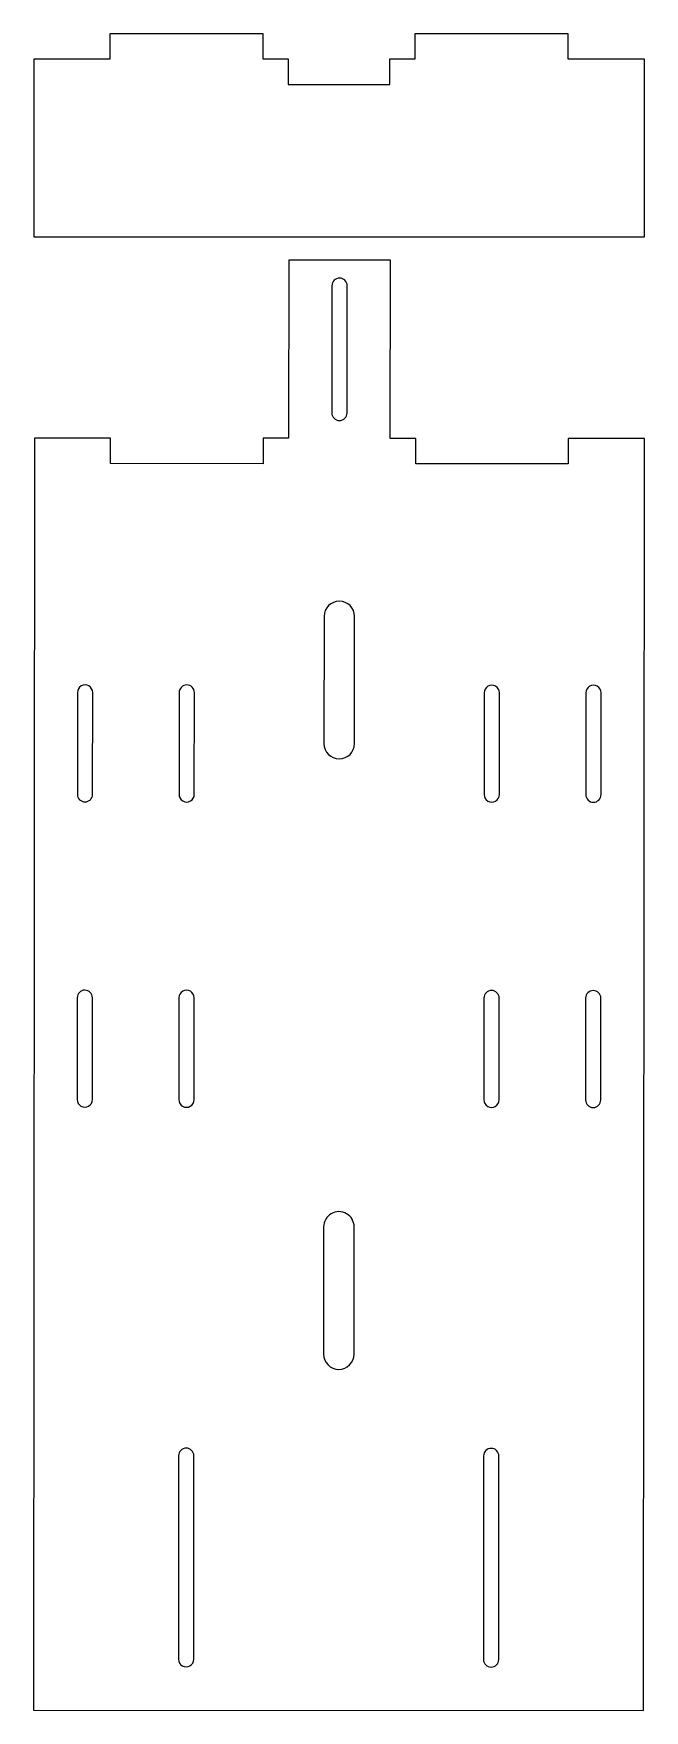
# Model space of a CAD drawing. Extents: x 4 to 124, y 3 to 333.
import ezdxf

# ---------------------------------------------------------------- set-up
doc = ezdxf.new("R2010")
doc.units = 0
doc.layers.add('Calque_1', color=7, linetype='CONTINUOUS')

msp = doc.modelspace()

# ---------------------------------------------------------------- linework, layer by layer
at = {"layer": 'Calque_1', "color": 7}
for p, q in [((19.255956, 327.586307), (19.255956, 332.586307)), ((19.255956, 332.586307), (49.255955, 332.586307)), ((49.255955, 332.586307), (49.255955, 327.586307)), ((79.255955, 327.586307), (79.255955, 332.586307)), ((79.255955, 332.586307), (109.255955, 332.586307)), ((109.255955, 332.586307), (109.255955, 327.586307)), ((4.255956, 292.586307), (4.255956, 327.586307)), ((4.255956, 327.586307), (19.255956, 327.586307)), ((49.255955, 327.586307), (54.255955, 327.586307)), ((54.255955, 327.586307), (54.255955, 322.586307)), ((74.255955, 322.586307), (74.255955, 327.586307)), ((74.255955, 327.586307), (79.255955, 327.586307)), ((109.255955, 327.586307), (124.255955, 327.586307)), ((124.255955, 327.586307), (124.255955, 292.586307)), ((54.255955, 322.586307), (74.255955, 322.586307)), ((124.255955, 292.586307), (4.255956, 292.586307)), ((54.353247, 288.027568), (54.329351, 253.027578)), ((74.353243, 288.013968), (54.353247, 288.027568)), ((74.329343, 253.013978), (74.353243, 288.013968)), ((62.849828, 283.021818), (62.832759, 258.021828)), ((4.329364, 253.061278), (4.158678, 3.061338)), ((19.329359, 253.051078), (4.329364, 253.061278)), ((19.325959, 248.051078), (19.329359, 253.051078)), ((49.329352, 253.030578), (49.325952, 248.030578)), ((54.329351, 253.027578), (49.329352, 253.030578)), ((79.329345, 253.010047), (74.329347, 253.013047)), ((79.325945, 248.010047), (79.329345, 253.010047)), ((109.329338, 252.989547), (109.325938, 247.989547)), ((124.329334, 252.979347), (109.329338, 252.989547)), ((124.158648, 2.979408), (124.329334, 252.979347)), ((49.325952, 248.030578), (19.325959, 248.051078)), ((109.325938, 247.989547), (79.325945, 248.010047)), ((61.30545, 218.022858), (61.288381, 193.022868)), ((12.795216, 203.055978), (12.781566, 183.055979)), ((15.781564, 183.053979), (15.795214, 203.053978)), ((32.79521, 203.042318), (32.78156, 183.042329)), ((92.795197, 203.001358), (92.781547, 183.001359)), ((112.795191, 202.987708), (112.781541, 182.987719)), ((12.754252, 143.055987), (12.740602, 123.055993)), ((32.754246, 143.042338), (32.740595, 123.04234)), ((92.754232, 143.001367), (92.740582, 123.001374)), ((112.754227, 142.987717), (112.740577, 122.987719)), ((61.223521, 98.022888), (61.206452, 73.022895)), ((32.692804, 53.042358), (32.665494, 13.042367)), ((92.69279, 53.001394), (92.66548, 13.001404)), ((4.158678, 3.061338), (124.158648, 2.979408))]:
    msp.add_line(p, q, dxfattribs=at)
for points in [[(64.350827, 284.520594), (63.522488, 284.521146), (62.850504, 283.850157), (62.849828, 283.021818)], [(65.849827, 283.019818), (65.850256, 283.848157), (65.179167, 284.520041), (64.350827, 284.520594)], [(65.832758, 258.019828), (65.832758, 258.019828), (65.849827, 283.019818), (65.849827, 283.019818)], [(62.832759, 258.021828), (62.83233, 257.193488), (63.503419, 256.521604), (64.331759, 256.521052)], [(64.331759, 256.521052), (65.160098, 256.5205), (65.832082, 257.191488), (65.832758, 258.019828)], [(64.307449, 221.02041), (62.65077, 221.021515), (61.306801, 219.679537), (61.30545, 218.022858)], [(67.305449, 218.018858), (67.306306, 219.675538), (65.964128, 221.019306), (64.307449, 221.02041)], [(67.28838, 193.018868), (67.28838, 193.018868), (67.305449, 218.018858), (67.305449, 218.018858)], [(15.046285, 204.354105), (14.582259, 204.622521), (14.010261, 204.622902), (13.545877, 204.355106)], [(34.296209, 204.540611), (33.468059, 204.541163), (32.796153, 203.870469), (32.79521, 203.042318)], [(35.795209, 203.040318), (35.795371, 203.868469), (35.12436, 204.540059), (34.296209, 204.540611)], [(95.046267, 204.299485), (94.58224, 204.567901), (94.010243, 204.568282), (93.545859, 204.300486)], [(115.046056, 204.285246), (114.582133, 204.553505), (114.010337, 204.553886), (113.546057, 204.286246)], [(13.545877, 204.355106), (13.081493, 204.087309), (12.79532, 203.592045), (12.795216, 203.055978)], [(15.795214, 203.053978), (15.795825, 203.590045), (15.510312, 204.08569), (15.046285, 204.354105)], [(35.781559, 183.040329), (35.781559, 183.040329), (35.795209, 203.040318), (35.795209, 203.040318)], [(93.545859, 204.300486), (93.081475, 204.032689), (92.795301, 203.537425), (92.795197, 203.001358)], [(95.795196, 202.999358), (95.795806, 203.535425), (95.510293, 204.03107), (95.046267, 204.299485)], [(95.781545, 182.999359), (95.781545, 182.999359), (95.795196, 202.999358), (95.795196, 202.999358)], [(113.546057, 204.286246), (113.081777, 204.018606), (112.795548, 203.523607), (112.795191, 202.987708)], [(115.79519, 202.985708), (115.795547, 203.521607), (115.509979, 204.016988), (115.046056, 204.285246)], [(115.78154, 182.985709), (115.78154, 182.985709), (115.79519, 202.985708), (115.79519, 202.985708)], [(61.288381, 193.022868), (61.287524, 191.366189), (62.629701, 190.022421), (64.286381, 190.021316)], [(64.286381, 190.021316), (65.94306, 190.020212), (67.287028, 191.362189), (67.28838, 193.018868)], [(12.781566, 183.055979), (12.781404, 182.227828), (13.452415, 181.556238), (14.280565, 181.555686)], [(14.280565, 181.555686), (15.108716, 181.555134), (15.780622, 182.225828), (15.781564, 183.053979)], [(32.78156, 183.042329), (32.78095, 182.506262), (33.066463, 182.010617), (33.530489, 181.742202)], [(33.530489, 181.742202), (33.994516, 181.473786), (34.566513, 181.473405), (35.030897, 181.741201)], [(35.030897, 181.741201), (35.495281, 182.008998), (35.781455, 182.504262), (35.781559, 183.040329)], [(92.781546, 183.001359), (92.781189, 182.46546), (93.066757, 181.970079), (93.53068, 181.701821)], [(93.53068, 181.701821), (93.994603, 181.433562), (94.566399, 181.433181), (95.03068, 181.700821)], [(95.03068, 181.700821), (95.49496, 181.96846), (95.781188, 182.46346), (95.781545, 182.999359)], [(112.781542, 182.987709), (112.78138, 182.159558), (113.452391, 181.487968), (114.280541, 181.487416)], [(114.280541, 181.487416), (115.108692, 181.486864), (115.780598, 182.157558), (115.78154, 182.985709)], [(14.255251, 144.554279), (13.4271, 144.554832), (12.755194, 143.884137), (12.754252, 143.055987)], [(15.75425, 143.053987), (15.754412, 143.882138), (15.083401, 144.553727), (14.255251, 144.554279)], [(15.7406, 123.053995), (15.7406, 123.053995), (15.75425, 143.053987), (15.75425, 143.053987)], [(33.505112, 144.340876), (33.040831, 144.073236), (32.754603, 143.578236), (32.754246, 143.042338)], [(35.005111, 144.339876), (34.541188, 144.608134), (33.969392, 144.608515), (33.505112, 144.340876)], [(35.754245, 143.040338), (35.754602, 143.576236), (35.469034, 144.071617), (35.005111, 144.339876)], [(35.740595, 123.040341), (35.740595, 123.040341), (35.754245, 143.040338), (35.754245, 143.040338)], [(94.255231, 144.499659), (93.42708, 144.500212), (92.755174, 143.829517), (92.754232, 143.001367)], [(95.754231, 142.999367), (95.754392, 143.827518), (95.083382, 144.499107), (94.255231, 144.499659)], [(95.740581, 122.999376), (95.740581, 122.999376), (95.754231, 142.999367), (95.754231, 142.999367)], [(114.255226, 144.486009), (113.427075, 144.486562), (112.755169, 143.815867), (112.754227, 142.987717)], [(115.754225, 142.985717), (115.754387, 143.813868), (115.083376, 144.485457), (114.255226, 144.486009)], [(115.740575, 122.985721), (115.740575, 122.985721), (115.754225, 142.985717), (115.754225, 142.985717)], [(12.740601, 123.055995), (12.740244, 122.520097), (13.025812, 122.024716), (13.489735, 121.756457)], [(14.989734, 121.755457), (15.454014, 122.023097), (15.740243, 122.518097), (15.7406, 123.053995)], [(32.740596, 123.042341), (32.739986, 122.506275), (33.025499, 122.01063), (33.489525, 121.742214)], [(34.989933, 121.741214), (35.454317, 122.009011), (35.740491, 122.504274), (35.740595, 123.040341)], [(92.740582, 123.001376), (92.739972, 122.46531), (93.025484, 121.969665), (93.489511, 121.701249)], [(94.989919, 121.700249), (95.454303, 121.968046), (95.740476, 122.463309), (95.740581, 122.999376)], [(112.740577, 122.987721), (112.740415, 122.15957), (113.411426, 121.487981), (114.239576, 121.487429)], [(114.239576, 121.487429), (115.067727, 121.486877), (115.739633, 122.157571), (115.740575, 122.985721)], [(13.489735, 121.756457), (13.953658, 121.488199), (14.525454, 121.487818), (14.989734, 121.755457)], [(33.489525, 121.742214), (33.953552, 121.473798), (34.525549, 121.473417), (34.989933, 121.741214)], [(93.489511, 121.701249), (93.953537, 121.432833), (94.525535, 121.432452), (94.989919, 121.700249)], [(62.725296, 100.619939), (61.796727, 100.084675), (61.224253, 99.094685), (61.223521, 98.022888)], [(65.725295, 100.617889), (64.797458, 101.154422), (63.653865, 101.155203), (62.725296, 100.619939)], [(67.223519, 98.018788), (67.224252, 99.090585), (66.653132, 100.081356), (65.725295, 100.617889)], [(67.20645, 73.018795), (67.20645, 73.018795), (67.223519, 98.018788), (67.223519, 98.018788)], [(61.206452, 73.022895), (61.20532, 71.366041), (62.547547, 70.021978), (64.204401, 70.020845)], [(64.204401, 70.020845), (65.861255, 70.019713), (67.205318, 71.361941), (67.20645, 73.018795)], [(34.193803, 54.54065), (33.365653, 54.541202), (32.693747, 53.870508), (32.692804, 53.042358)], [(35.692803, 53.040358), (35.692965, 53.868509), (35.021954, 54.540098), (34.193803, 54.54065)], [(35.665493, 13.040367), (35.665493, 13.040367), (35.692803, 53.040358), (35.692803, 53.040358)], [(94.193789, 54.499686), (93.365638, 54.500238), (92.693732, 53.829544), (92.69279, 53.001394)], [(95.692789, 52.999394), (95.69295, 53.827545), (95.02194, 54.499134), (94.193789, 54.499686)], [(95.665479, 12.999403), (95.665479, 12.999403), (95.692789, 52.999394), (95.692789, 52.999394)], [(32.665494, 13.042367), (32.664884, 12.506301), (32.950397, 12.010656), (33.414423, 11.74224)], [(33.414423, 11.74224), (33.87845, 11.473825), (34.450447, 11.473443), (34.914831, 11.74124)], [(34.914831, 11.74124), (35.379215, 12.009037), (35.665389, 12.5043), (35.665493, 13.040367)], [(92.66548, 13.001403), (92.665318, 12.173252), (93.336329, 11.501663), (94.16448, 11.501111)], [(94.16448, 11.501111), (94.99263, 11.500559), (95.664536, 12.171253), (95.665479, 12.999403)]]:
    msp.add_open_spline(points, degree=3, dxfattribs=at)

doc.saveas('drawing.dxf')
